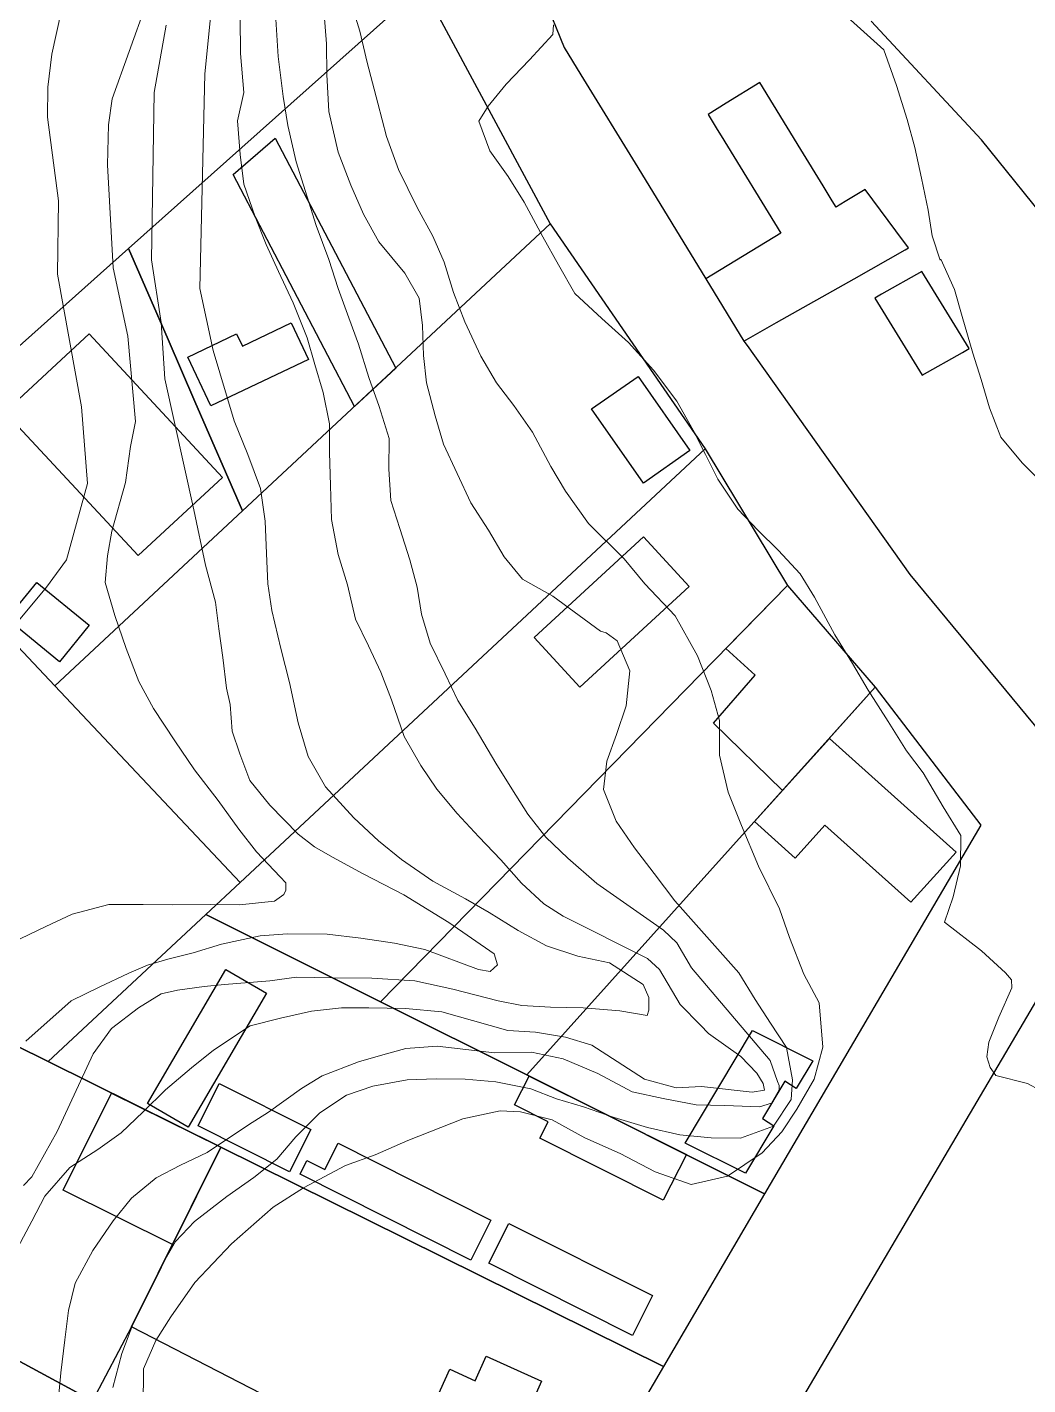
# Model space of a CAD drawing. Header units: millimetres. Extents: x 72 to 2370, y -203 to 794.
# Drawn here: x 1770.7 to 1844.7, y 129.8 to 230.3 of the extents above; entities that cross this region are included whole.
import ezdxf

# ---------------------------------------------------------------- set-up
doc = ezdxf.new("R2010")
doc.units = ezdxf.units.MM
doc.layers.add('01_Fina', color=250, linetype='Continuous', lineweight=15)
doc.layers.add('Traza Urbana', color=7, linetype='Continuous')

msp = doc.modelspace()

# ---------------------------------------------------------------- linework, layer by layer
at = {"layer": '01_Fina', "color": 252, "linetype": 'Continuous', "lineweight": 9, "true_color": 0x939598}
for points in [[(1769.96, 245.23), (1771, 245.74), (1773.31, 244.67), (1774.82, 242.06), (1775.05, 239.85), (1772.5, 228.3), (1772.21, 225.87), (1772.17, 223.65), (1772.99, 217.45), (1772.91, 212.03), (1774.7, 202.19), (1775.13, 196.51), (1773.59, 190.86), (1772.11, 188.85), (1767.05, 182.8)], [(1838.24, 213.05), (1837.66, 214.87), (1837.35, 216.76), (1836.86, 219.13), (1836.37, 221.41), (1835.8, 223.46), (1835.03, 225.98), (1834.07, 228.62), (1819.84, 241.47)], [(1780.73, 235.53), (1776.96, 225), (1776.69, 223.08), (1776.63, 220.11), (1777.04, 212.48), (1778.13, 207.43), (1778.68, 201.1), (1778.33, 199.25), (1777.95, 196.59), (1776.95, 192.98), (1776.62, 191.17), (1776.45, 189.2), (1777.16, 186.76), (1778, 184.31), (1778.94, 181.85), (1780.03, 179.87), (1781.61, 177.46), (1783.07, 175.31), (1784.8, 173.04), (1786.33, 170.93), (1787.64, 169.26), (1789.39, 167.41), (1789.81, 166.96), (1789.83, 166.41), (1789.66, 166.08), (1788.97, 165.59), (1786.4, 165.32), (1784.27, 165.35), (1781.43, 165.33), (1779.25, 165.34), (1776.72, 165.35), (1774.01, 164.63), (1772.05, 163.73), (1770.15, 162.8)], [(1770.39, 144.55), (1771.02, 145.19), (1772.9, 148.54), (1775.55, 154.29), (1776.91, 156.16), (1778.92, 157.69), (1780.6, 158.73), (1781.81, 159.02), (1783.78, 159.29), (1785.29, 159.43), (1788.63, 159.69), (1790.6, 159.97), (1793.32, 159.93), (1796.19, 159.89), (1799.37, 159.7), (1802.19, 159.09), (1805.53, 158.22), (1807.29, 157.87), (1809.4, 157.75), (1811.82, 157.7), (1814.54, 157.47), (1816.57, 157.14), (1816.69, 157.52), (1816.68, 158.46), (1816.27, 159.42), (1813.78, 161.04), (1811.42, 161.52), (1809.11, 162.3), (1807.01, 163.42), (1804.87, 164.75), (1803.11, 165.77), (1800.69, 167.08), (1798.39, 168.69), (1796.67, 170.07), (1794.85, 171.77), (1792.75, 174.07), (1791.47, 176.32), (1790.72, 178.79), (1790.1, 181.78), (1789.44, 184.3), (1788.77, 187.11), (1788.49, 189.1), (1788.39, 191.35), (1788.28, 193.74), (1787.94, 196.16), (1787, 198.68), (1785.99, 201.16), (1784.44, 206.38), (1783.46, 210.97), (1783.82, 226.84), (1784.73, 235.99)], [(1779.27, 128.13), (1779.28, 130.97), (1780.19, 133.07), (1781.3, 134.83), (1783.09, 137.36), (1785.8, 140.22), (1788.89, 142.93), (1791.13, 144.37), (1794.23, 146.03), (1796.42, 146.81), (1798.84, 147.88), (1802.91, 149.48), (1805.68, 150.07), (1807.19, 150.01), (1809.53, 149.41), (1811.95, 148.08), (1814.57, 146.91), (1817.16, 145.55), (1819.82, 144.61), (1822.51, 145.24), (1825.07, 146.97), (1826.53, 148.53), (1827.64, 150.2), (1828.92, 152.43), (1829.56, 154.78), (1829.3, 158.07), (1828.15, 160.19), (1827.09, 162.9), (1826.36, 165.02), (1824.81, 168.19), (1823.55, 171.19), (1822.56, 173.67), (1821.91, 176.4), (1821.92, 178.98), (1821.29, 181.19), (1820.3, 183.76), (1818.63, 186.72), (1816.39, 189.1), (1814.85, 190.94), (1812.23, 193.56), (1810.51, 195.95), (1809.44, 197.78), (1808.08, 200.31), (1806.7, 202.3), (1805.4, 203.97), (1804.24, 205.95), (1803.07, 208.5), (1802.22, 210.65), (1801.53, 212.9), (1800.71, 214.83), (1799.55, 216.96), (1798.16, 219.77), (1797.27, 222.22), (1796.62, 224.69), (1795.85, 227.69), (1795.29, 230.01), (1794.4, 232.92)], [(1792.65, 231.26), (1792.83, 229.07), (1792.85, 226.8), (1793.01, 224.07), (1793.7, 221.06), (1794.62, 218.61), (1795.56, 216.46), (1796.7, 214.41), (1798.63, 212.09), (1799.68, 210.25), (1799.93, 208.21), (1800, 206.01), (1800.23, 203.97), (1800.87, 201.54), (1801.5, 199.43), (1803.51, 195.09), (1804.83, 193.06), (1805.99, 191.08), (1807.34, 189.43), (1809.58, 188.19), (1813.1, 185.59), (1813.52, 185.46), (1814.35, 184.88), (1815.29, 182.64), (1815.02, 180.07), (1814.3, 177.94), (1813.59, 175.96), (1813.33, 173.86), (1814.27, 171.52), (1815.62, 169.54), (1817.09, 167.65), (1818.6, 165.62), (1823.36, 160.3), (1824.55, 158.32), (1825.68, 156.57), (1826.87, 154.76), (1827.33, 152.38), (1827.22, 150.92), (1825.92, 148.94), (1823.47, 148.05), (1821.29, 148.08), (1818.99, 148.3), (1816.58, 148.83), (1814.11, 149.59), (1811.84, 150.38), (1809.84, 150.97), (1807.95, 151.71), (1805.35, 152.21), (1803.1, 152.41), (1800.95, 152.44), (1798.79, 152.37), (1796.25, 151.91), (1794.32, 151.24), (1792.34, 149.92), (1790.57, 148.16), (1789.15, 146.5), (1787.45, 145.13), (1785.46, 143.73), (1783.07, 141.89), (1781.65, 140.41), (1780.49, 138.37), (1779.57, 136.41), (1778.57, 134.46), (1777.69, 132.1), (1777.02, 129.6)], [(1786.43, 231), (1786.47, 228.35), (1786.7, 225.48), (1786.25, 223.36), (1786.45, 220.87), (1786.71, 218.68), (1787.55, 216.26), (1788.36, 214.21), (1789.28, 212.21), (1790.36, 209.9), (1791.39, 207.3), (1791.96, 205.33), (1792.57, 203.26), (1793.04, 200.93), (1793.06, 198.82), (1793.13, 196.38), (1793.19, 193.85), (1793.68, 191.26), (1794.38, 189.02), (1794.97, 186.48), (1795.93, 184.5), (1796.86, 182.55), (1797.64, 180.5), (1798.57, 177.79), (1799.8, 175.64), (1800.99, 173.9), (1802.5, 172.08), (1804.11, 170.35), (1805.73, 168.65), (1807.25, 166.92), (1808.91, 165.41), (1810.34, 164.48), (1816.58, 161.36), (1817.47, 160.55), (1819.01, 157.94), (1820.5, 156.41), (1821.1, 155.79), (1823.5, 154.1), (1824.09, 153.49), (1824.69, 152.87), (1825.14, 152.11), (1825.24, 151.6), (1824.33, 151.46), (1820.59, 151.87), (1818.71, 151.78), (1816.37, 152.43), (1814.35, 153.73), (1812.47, 154.94), (1810.53, 155.53), (1808.3, 155.89), (1806.26, 156.03), (1803.63, 156.76), (1801.37, 157.41), (1798.67, 157.65), (1795.97, 157.69), (1793.93, 157.71), (1791.73, 157.46), (1789.42, 156.94), (1787.17, 156.36), (1784.47, 154.57), (1782.83, 153.27), (1780.9, 151.63), (1779.27, 150.01), (1777.64, 148.45), (1775.91, 147.21), (1773.84, 145.87), (1771.99, 143.76), (1771.01, 141.9), (1769.99, 139.95)], [(1770.57, 155.23), (1773.93, 158.21), (1775.99, 159.24), (1778.2, 160.27), (1779.57, 160.86), (1781.08, 161.3), (1782.95, 161.76), (1785.06, 162.42), (1787.91, 163.03), (1789.93, 163.17), (1792.87, 163.15), (1795.37, 162.86), (1797.86, 162.5), (1800.1, 162.02), (1804.08, 160.55), (1804.95, 160.4), (1805.49, 160.88), (1805.24, 161.71), (1801.88, 164.01), (1798.54, 166.07), (1795.53, 167.62), (1793.28, 168.86), (1791.93, 169.63), (1790.73, 170.56), (1788.64, 172.7), (1787.15, 174.54), (1786.42, 176.51), (1785.84, 178.19), (1785.71, 180.16), (1785.42, 181.37), (1785.15, 183.65), (1784.87, 185.77), (1784.6, 187.74), (1783.87, 190.47), (1783.02, 194.57), (1780.87, 204.28), (1780.59, 208.43), (1779.88, 213.09), (1780.07, 225.47), (1780.97, 230.45)], [(1789.08, 230.89), (1789.25, 228.13), (1789.61, 225.18), (1789.96, 223.02), (1790.59, 220.34), (1791.39, 217.75), (1792.07, 215.63), (1793.01, 213.11), (1793.69, 210.97), (1794.49, 208.78), (1795.2, 206.83), (1795.95, 204.38), (1796.73, 202.23), (1797.46, 199.86), (1797.45, 197.58), (1797.59, 195.26), (1798.25, 193.19), (1799, 190.86), (1799.54, 188.84), (1799.85, 186.85), (1800.49, 184.71), (1801.62, 182.44), (1802.56, 180.46), (1803.84, 178.41), (1805.35, 175.81), (1806.55, 173.92), (1807.74, 172.03), (1809.07, 170.33), (1810.7, 168.77), (1812.83, 166.9), (1816.3, 164.48), (1817.76, 163.46), (1818.77, 162.51), (1819.84, 160.67), (1825.67, 153.8), (1826.2, 152.25), (1826.34, 151.94), (1826.34, 151.64), (1825.76, 150.65), (1824.89, 150.36), (1822.31, 150.46), (1820.18, 150.51), (1817.75, 150.99), (1815.45, 151.48), (1812.92, 152.85), (1810.35, 153.93), (1807.99, 154.41), (1805.26, 154.37), (1801.02, 154.87), (1798.69, 154.68), (1797.01, 154.22), (1795.2, 153.71), (1792.5, 152.66), (1790.98, 151.72), (1788.53, 149.97), (1787.05, 149.05), (1783.99, 146.99), (1782.01, 146.05), (1780.22, 145.12), (1778.4, 143.61), (1777.05, 141.94), (1775.53, 139.73), (1774.23, 137.31), (1773.73, 135.3), (1773.46, 133.13), (1773.17, 130.67), (1772.93, 128.28)], [(1809.62, 230.47), (1809.59, 229.76), (1807.86, 227.89), (1806.13, 226.09), (1804.79, 224.45), (1804.11, 223.34), (1804.93, 221.15), (1806.28, 219.24), (1807.47, 217.35), (1808.83, 214.78), (1809.99, 212.7), (1811.22, 210.6), (1813.21, 208.73), (1815.17, 206.95), (1817.04, 204.91), (1818.77, 202.62), (1819.97, 200.47), (1820.87, 198.66), (1821.79, 196.85), (1823.28, 194.62), (1824.78, 193.04), (1826.25, 191.58), (1827.89, 189.83), (1828.95, 188.11), (1830.46, 185.32), (1831.76, 183.19), (1832.92, 181.23), (1834.4, 178.89), (1835.75, 176.72), (1836.98, 175.09), (1838.47, 172.59), (1839.77, 170.46), (1839.76, 168.21), (1839.21, 165.92), (1838.57, 164.04), (1841.31, 161.92), (1843.09, 160.28), (1843.54, 159.78), (1843.55, 159.19), (1842.6, 157.02), (1841.84, 155.16), (1841.71, 154.07), (1841.96, 153.29), (1842.38, 152.69), (1844.72, 152.11), (1846.53, 151.12)], [(1846.14, 196.23), (1844.31, 198.05), (1842.75, 199.94), (1841.9, 202.13), (1841.29, 204.22), (1840.67, 206.17), (1839.88, 208.88), (1839.31, 210.88), (1838.3, 213.12)]]:
    msp.add_lwpolyline(points, dxfattribs=at)
at = {"layer": 'Traza Urbana'}
for points in [[(1791.68, 252.06), (1799.93, 233.34), (1778.17, 213.92), (1761.08, 198.66), (1757.25, 208.54), (1764.42, 227.53), (1779.04, 266.23), (1783.35, 264.37)], [(1809.39, 215.74), (1786.62, 194.5), (1783.09, 202.59), (1781.1, 207.18), (1778.17, 213.92), (1799.93, 233.34)], [(1794.9, 202.22), (1785.91, 219.41), (1789.03, 222.08), (1797.96, 205.07)], [(1820.85, 199.08), (1786.44, 166.98), (1772.72, 181.54), (1786.62, 194.5), (1809.39, 215.74)], [(1786.62, 194.5), (1772.72, 181.54), (1764.85, 189.89), (1762.34, 195.74), (1761.08, 198.66), (1778.17, 213.92), (1781.1, 207.18), (1783.09, 202.59)], [(1784.27, 202.26), (1782.56, 205.87), (1786.17, 207.59), (1786.6, 206.69), (1790.21, 208.41), (1791.5, 205.7)], [(1769.03, 201.81), (1775.27, 207.6), (1785.14, 196.97), (1778.9, 191.18)], [(1816.29, 196.55), (1812.45, 202.04), (1815.9, 204.45), (1819.73, 198.96)], [(1826.94, 188.97), (1796.82, 158.14), (1783.89, 164.6), (1786.44, 166.98), (1820.85, 199.08)], [(1811.59, 181.44), (1808.2, 185.12), (1816.28, 192.58), (1819.67, 188.9)], [(1772.72, 181.54), (1786.44, 166.98), (1783.89, 164.6), (1772.22, 153.72), (1757.75, 160.88), (1758.09, 163.78), (1764.85, 189.89)], [(1769.19, 186.49), (1771.4, 189.19), (1775.27, 186.02), (1773.06, 183.32)], [(1833.45, 181.43), (1807.65, 152.73), (1796.82, 158.14), (1826.94, 188.97)], [(1826.57, 173.78), (1821.47, 178.78), (1824.55, 182.33), (1822.38, 184.3), (1826.94, 188.97), (1833.45, 181.43)], [(1825.26, 143.94), (1807.65, 152.73), (1833.45, 181.43), (1841.25, 171.22)], [(1827.51, 168.77), (1824.51, 171.49), (1830.06, 177.65), (1839.43, 169.23), (1836.09, 165.52), (1829.72, 171.22)], [(1796.82, 158.14), (1807.65, 152.73), (1825.26, 143.94), (1817.77, 131.15), (1785.01, 147.38), (1772.22, 153.72), (1783.89, 164.6)], [(1772.22, 153.72), (1785.01, 147.38), (1778.39, 134.08), (1775.52, 128.61), (1755.24, 139.57), (1757.75, 160.88)], [(1911.28, 112.11), (1923.38, 102.28), (1913.4, 84.95), (1900.62, 62.73), (1894.71, 52.46), (1888.83, 42.24), (1878.72, 24.67), (1874.12, 15.62), (1864.29, 23.9), (1848.12, 37.79), (1840, 44.08), (1829.84, 52.47), (1819.94, 60.75), (1809.47, 69.51), (1798.26, 78.18), (1847.29, 161.46), (1850.89, 161.24)], [(1779.58, 150.62), (1785.38, 160.55), (1788.39, 158.79), (1782.59, 148.86)], [(1824.36, 156.01), (1828.83, 153.78), (1827.6, 151.72), (1826.75, 152.26), (1825.11, 149.51), (1825.95, 148.97), (1823.85, 145.45), (1819.38, 147.69)], [(1790.1, 145.55), (1783.32, 148.96), (1784.89, 152.09), (1791.67, 148.68)], [(1808.63, 148.06), (1809.23, 149.26), (1806.75, 150.51), (1807.83, 152.64), (1819.47, 146.83), (1817.75, 143.46)], [(1776.91, 151.39), (1785.01, 147.38), (1781.43, 140.18), (1773.33, 144.19)], [(1817.77, 131.15), (1809.94, 117.78), (1800.79, 122.52), (1778.39, 134.08), (1785.01, 147.38)], [(1793.69, 147.67), (1805, 141.98), (1803.51, 139.03), (1790.87, 145.39), (1791.37, 146.39), (1792.7, 145.72)], [(1806.33, 141.74), (1816.96, 136.39), (1815.48, 133.44), (1804.85, 138.79)], [(1775.52, 128.61), (1774.81, 126.31), (1774.16, 124.19), (1769.21, 115.74), (1762.77, 120.33), (1753.2, 125.89), (1755.24, 139.57)], [(1807.84, 119.51), (1802.27, 122.01), (1803.82, 125.48), (1800.24, 127.13), (1801.96, 130.96), (1803.82, 130.08), (1804.64, 131.91), (1808.74, 130.06), (1807.92, 128.24), (1811.12, 126.81)]]:
    msp.add_lwpolyline(points, close=True, dxfattribs=at)
at = {"layer": 'Traza Urbana', "color": 7, "linetype": 'Continuous', "invisible_edges": 5}
for points in [[(1803.67, 245.29), (1841.3, 221.96), (1833.14, 230.76), (1801.62, 250.3)], [(1803.67, 245.29), (1841.3, 221.96), (1833.14, 230.76), (1801.62, 250.3)], [(1806.07, 239.44), (1848.33, 213.24), (1841.3, 221.96), (1803.67, 245.29)], [(1806.07, 239.44), (1848.33, 213.24), (1841.3, 221.96), (1803.67, 245.29)], [(1810.42, 228.81), (1861.1, 197.38), (1848.33, 213.24), (1806.07, 239.44)], [(1810.42, 228.81), (1861.1, 197.38), (1848.33, 213.24), (1806.07, 239.44)], [(1811.66, 226.77), (1863.14, 194.86), (1861.1, 197.38), (1810.42, 228.81)], [(1811.66, 226.77), (1863.14, 194.86), (1861.1, 197.38), (1810.42, 228.81)], [(1815.86, 219.92), (1860.57, 192.2), (1863.14, 194.86), (1811.66, 226.77)], [(1815.86, 219.92), (1860.57, 192.2), (1863.14, 194.86), (1811.66, 226.77)], [(1822.41, 224.67), (1827.94, 221.24), (1824.91, 226.2)], [(1822.41, 224.67), (1827.94, 221.24), (1824.91, 226.2)], [(1821.07, 223.85), (1829.58, 218.57), (1827.94, 221.24), (1822.41, 224.67)], [(1821.07, 223.85), (1829.58, 218.57), (1827.94, 221.24), (1822.41, 224.67)], [(1821.75, 222.74), (1830.26, 217.46), (1829.58, 218.57), (1821.07, 223.85)], [(1821.75, 222.74), (1830.26, 217.46), (1829.58, 218.57), (1821.07, 223.85)], [(1822.04, 222.27), (1830.55, 216.99), (1830.26, 217.46), (1821.75, 222.74)], [(1822.04, 222.27), (1830.55, 216.99), (1830.26, 217.46), (1821.75, 222.74)], [(1826.45, 215.06), (1831.89, 211.68), (1835.66, 213.82), (1822.04, 222.27)], [(1826.45, 215.06), (1831.89, 211.68), (1835.66, 213.82), (1822.04, 222.27)], [(1820.91, 211.67), (1857.48, 189), (1860.57, 192.2), (1815.86, 219.92)], [(1820.91, 211.67), (1857.48, 189), (1860.57, 192.2), (1815.86, 219.92)], [(1831.34, 217.48), (1834.96, 215.24), (1832.69, 218.3)], [(1831.34, 217.48), (1834.96, 215.24), (1832.69, 218.3)], [(1830.55, 216.99), (1835.66, 213.82), (1835.91, 213.96), (1830.78, 217.14)], [(1830.55, 216.99), (1835.66, 213.82), (1835.91, 213.96), (1830.78, 217.14)], [(1830.78, 217.14), (1835.91, 213.96), (1834.96, 215.24), (1831.34, 217.48)], [(1830.78, 217.14), (1835.91, 213.96), (1834.96, 215.24), (1831.34, 217.48)], [(1820.91, 211.67), (1826.14, 208.43), (1831.89, 211.68), (1826.45, 215.06)], [(1820.91, 211.67), (1826.14, 208.43), (1831.89, 211.68), (1826.45, 215.06)], [(1833.91, 210.53), (1840.4, 206.51), (1836.9, 212.22)], [(1833.91, 210.53), (1840.4, 206.51), (1836.9, 212.22)], [(1823.73, 207.06), (1823.73, 207.06), (1826.14, 208.43), (1820.91, 211.67)], [(1821.53, 210.65), (1857.1, 188.6), (1857.48, 189), (1820.91, 211.67)], [(1823.73, 207.06), (1823.73, 207.06), (1826.14, 208.43), (1820.91, 211.67)], [(1821.53, 210.65), (1857.1, 188.6), (1857.48, 189), (1820.91, 211.67)], [(1823.73, 207.06), (1855.75, 187.21), (1857.1, 188.6), (1821.53, 210.65)], [(1823.73, 207.06), (1855.75, 187.21), (1857.1, 188.6), (1821.53, 210.65)], [(1833.42, 210.25), (1839.9, 206.23), (1840.4, 206.51), (1833.91, 210.53)], [(1833.42, 210.25), (1839.9, 206.23), (1840.4, 206.51), (1833.91, 210.53)], [(1836.92, 204.54), (1836.92, 204.54), (1839.9, 206.23), (1833.42, 210.25)], [(1836.92, 204.54), (1836.92, 204.54), (1839.9, 206.23), (1833.42, 210.25)], [(1823.96, 206.73), (1855.64, 187.09), (1855.75, 187.21), (1823.73, 207.06)], [(1823.96, 206.73), (1855.64, 187.09), (1855.75, 187.21), (1823.73, 207.06)], [(1836.01, 189.78), (1849.92, 181.16), (1855.64, 187.09), (1823.96, 206.73)], [(1836.01, 189.78), (1849.92, 181.16), (1855.64, 187.09), (1823.96, 206.73)], [(1846.27, 177.37), (1846.27, 177.37), (1849.92, 181.16), (1836.01, 189.78)], [(1846.27, 177.37), (1846.27, 177.37), (1849.92, 181.16), (1836.01, 189.78)]]:
    msp.add_3dface(points, dxfattribs=at)
at = {"layer": 'Traza Urbana', "color": 252, "linetype": 'Continuous', "invisible_edges": 5}
for points in [[(1822.41, 224.67), (1827.94, 221.24), (1824.91, 226.2)], [(1822.41, 224.67), (1827.94, 221.24), (1824.91, 226.2)], [(1821.07, 223.85), (1829.58, 218.57), (1827.94, 221.24), (1822.41, 224.67)], [(1821.07, 223.85), (1829.58, 218.57), (1827.94, 221.24), (1822.41, 224.67)], [(1821.75, 222.74), (1830.26, 217.46), (1829.58, 218.57), (1821.07, 223.85)], [(1821.75, 222.74), (1830.26, 217.46), (1829.58, 218.57), (1821.07, 223.85)], [(1822.04, 222.27), (1830.55, 216.99), (1830.26, 217.46), (1821.75, 222.74)], [(1822.04, 222.27), (1830.55, 216.99), (1830.26, 217.46), (1821.75, 222.74)], [(1826.45, 215.06), (1831.89, 211.68), (1835.66, 213.82), (1822.04, 222.27)], [(1826.45, 215.06), (1831.89, 211.68), (1835.66, 213.82), (1822.04, 222.27)], [(1831.34, 217.48), (1834.96, 215.24), (1832.69, 218.3)], [(1831.34, 217.48), (1834.96, 215.24), (1832.69, 218.3)], [(1830.55, 216.99), (1835.66, 213.82), (1835.91, 213.96), (1830.78, 217.14)], [(1830.55, 216.99), (1835.66, 213.82), (1835.91, 213.96), (1830.78, 217.14)], [(1830.78, 217.14), (1835.91, 213.96), (1834.96, 215.24), (1831.34, 217.48)], [(1830.78, 217.14), (1835.91, 213.96), (1834.96, 215.24), (1831.34, 217.48)], [(1820.91, 211.67), (1826.14, 208.43), (1831.89, 211.68), (1826.45, 215.06)], [(1820.91, 211.67), (1826.14, 208.43), (1831.89, 211.68), (1826.45, 215.06)], [(1823.73, 207.06), (1823.73, 207.06), (1826.14, 208.43), (1820.91, 211.67)], [(1823.73, 207.06), (1823.73, 207.06), (1826.14, 208.43), (1820.91, 211.67)]]:
    msp.add_3dface(points, dxfattribs=at)

doc.saveas('drawing.dxf')
